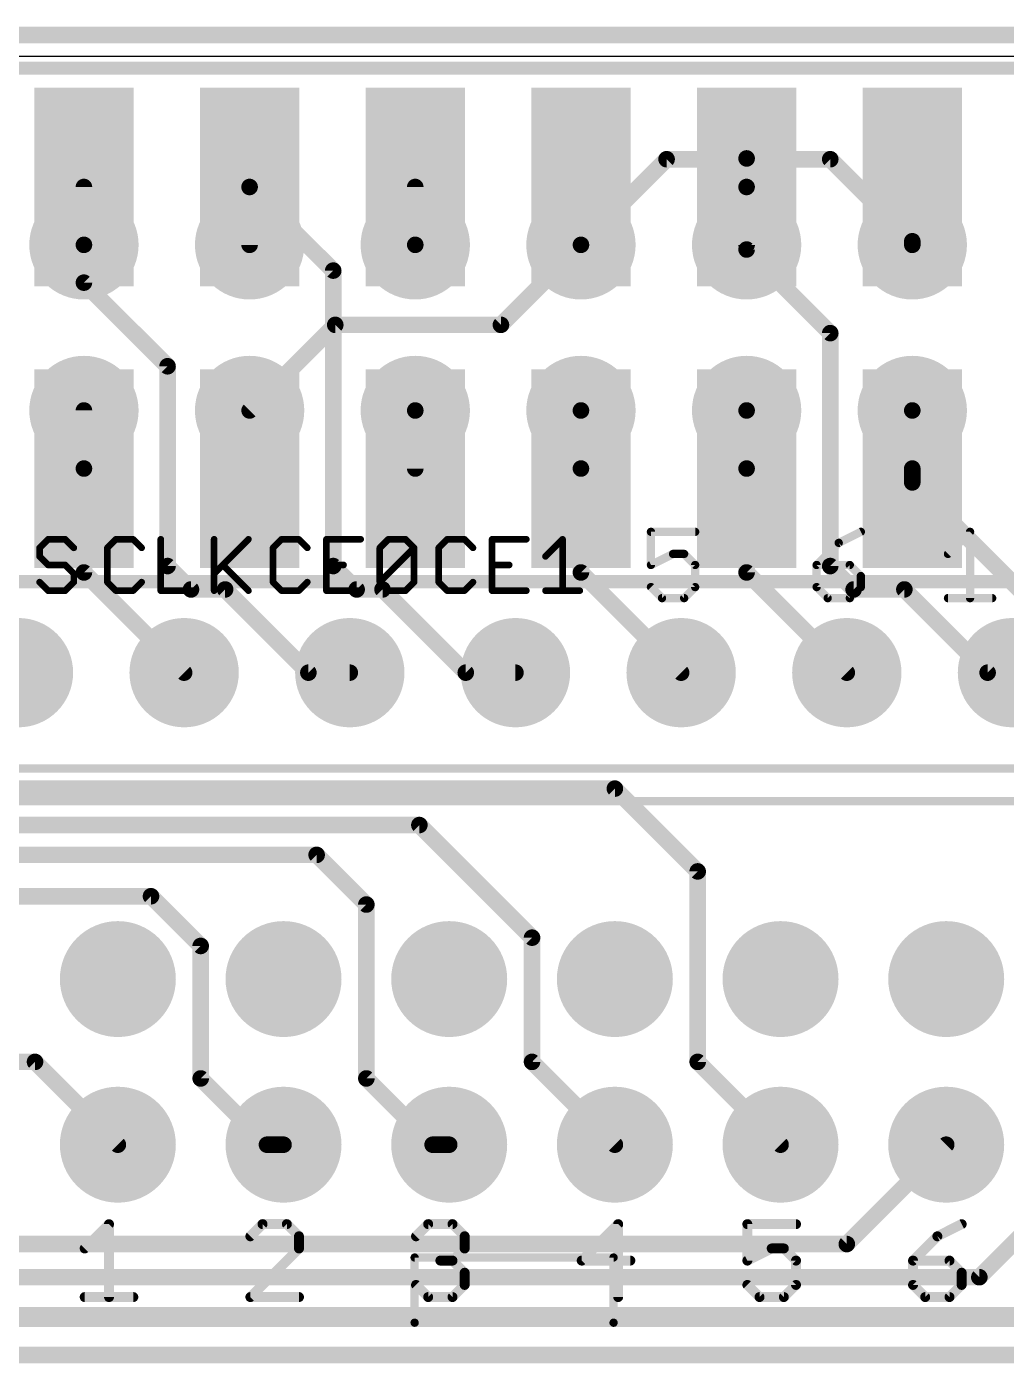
# Model space of a CAD drawing. Extents: x -0.1 to 65, y -0.1 to 31.1.
# Drawn here: x 35.43 to 50.45, y 10.62 to 31.11 of the extents above; entities that cross this region are included whole.
import ezdxf

# ---------------------------------------------------------------- set-up
doc = ezdxf.new("R2010")
doc.units = 0
for name, color, linetype in [('1', 12, 'CONTINUOUS'), ('16', 5, 'CONTINUOUS'), ('17', 110, 'CONTINUOUS'), ('20', 4, 'CONTINUOUS'), ('21', 40, 'CONTINUOUS'), ('22', 6, 'CONTINUOUS'), ('23', 40, 'CONTINUOUS')]:
    doc.layers.add(name, color=color, linetype=linetype)

# ---------------------------------------------------------------- blocks, each defined once
blk = doc.blocks.new('ROUNDP')
at = {"const_width": 0.5}
blk.add_lwpolyline([(0, -0.25, 1), (0, 0.25, 1), (0, -0.25)], format="xyb", dxfattribs=at)
blk = doc.blocks.new('RECT')
blk.add_solid([(-0.5, -0.5), (0.5, -0.5), (-0.5, 0.5), (0.5, 0.5)])

msp = doc.modelspace()

# ---------------------------------------------------------------- linework, layer by layer
at = {"layer": '1', "const_width": 0.254}
for points in [[(0, 30.988), (64.77, 30.988)], [(43.93, 27.77), (45.243, 29.083)], [(45.243, 29.083), (47.752, 29.083)], [(47.752, 29.083), (49.01, 27.825)], [(42.703, 26.543), (43.93, 27.77)], [(49.01, 27.825), (49.01, 27.77)], [(38.85, 25.23), (40.163, 26.543)], [(40.163, 26.543), (42.703, 26.543)], [(32.7428, 19.431), (44.45, 19.431)], [(44.45, 19.431), (45.72, 18.161)], [(32.8306, 18.8722), (41.4528, 18.8722)], [(41.4528, 18.8722), (43.18, 17.145)], [(33.02, 18.415), (39.878, 18.415)], [(39.878, 18.415), (40.64, 17.653)], [(45.72, 18.161), (45.72, 15.24)], [(33.147, 17.78), (37.338, 17.78)], [(37.338, 17.78), (38.1, 17.018)], [(40.64, 17.653), (40.64, 14.986)], [(43.18, 17.145), (43.18, 15.24)], [(38.1, 17.018), (38.1, 14.986)], [(33.02, 15.24), (35.56, 15.24)], [(35.56, 15.24), (36.83, 13.97)], [(43.18, 15.24), (44.45, 13.97)], [(45.72, 15.24), (46.99, 13.97)], [(38.1, 14.986), (39.116, 13.97)], [(40.64, 14.986), (41.656, 13.97)], [(39.116, 13.97), (39.37, 13.97)], [(41.656, 13.97), (41.91, 13.97)], [(23.659, 10.745), (50.977, 10.745)]]:
    msp.add_lwpolyline(points, dxfattribs=at)
at = {"layer": '1', "const_width": 0.127}
for points in [[(45.243, 29.1465, 1), (45.243, 29.0195)], [(45.2879, 29.0381, 1), (45.1981, 29.1279)], [(47.7969, 29.1279, 1), (47.7071, 29.0381)], [(47.752, 29.0195, 1), (47.752, 29.1465)], [(43.8851, 27.8149, 1), (43.9749, 27.7251)], [(43.9749, 27.7251, 1), (43.8851, 27.8149)], [(49.0735, 27.825, 1), (48.9465, 27.825)], [(48.9651, 27.7801, 1), (49.0549, 27.8699)], [(48.9465, 27.77, 1), (49.0735, 27.77)], [(40.163, 26.6065, 1), (40.163, 26.4795)], [(40.2079, 26.4981, 1), (40.1181, 26.5879)], [(42.6581, 26.5879, 1), (42.7479, 26.4981)], [(42.703, 26.4795, 1), (42.703, 26.6065)], [(38.8051, 25.2749, 1), (38.8949, 25.1851)], [(44.4949, 19.4759, 1), (44.4051, 19.3861)], [(44.45, 19.3675, 1), (44.45, 19.4945)], [(41.4977, 18.9171, 1), (41.4079, 18.8273)], [(41.4528, 18.8087, 1), (41.4528, 18.9357)], [(39.9229, 18.4599, 1), (39.8331, 18.3701)], [(39.878, 18.3515, 1), (39.878, 18.4785)], [(45.7835, 18.161, 1), (45.6565, 18.161)], [(45.6751, 18.1161, 1), (45.7649, 18.2059)], [(37.3829, 17.8249, 1), (37.2931, 17.7351)], [(37.338, 17.7165, 1), (37.338, 17.8435)], [(40.7035, 17.653, 1), (40.5765, 17.653)], [(40.5951, 17.6081, 1), (40.6849, 17.6979)], [(43.2435, 17.145, 1), (43.1165, 17.145)], [(43.1351, 17.1001, 1), (43.2249, 17.1899)], [(38.1635, 17.018, 1), (38.0365, 17.018)], [(38.0551, 16.9731, 1), (38.1449, 17.0629)], [(35.6049, 15.2849, 1), (35.5151, 15.1951)], [(35.56, 15.1765, 1), (35.56, 15.3035)], [(43.2249, 15.2849, 1), (43.1351, 15.1951)], [(43.1165, 15.24, 1), (43.2435, 15.24)], [(45.7649, 15.2849, 1), (45.6751, 15.1951)], [(45.6565, 15.24, 1), (45.7835, 15.24)], [(38.1449, 15.0309, 1), (38.0551, 14.9411)], [(38.0365, 14.986, 1), (38.1635, 14.986)], [(40.6849, 15.0309, 1), (40.5951, 14.9411)], [(40.5765, 14.986, 1), (40.7035, 14.986)], [(36.7851, 13.9251, 1), (36.8749, 14.0149)], [(39.116, 14.0335, 1), (39.116, 13.9065)], [(39.0711, 13.9251, 1), (39.1609, 14.0149)], [(39.37, 13.9065, 1), (39.37, 14.0335)], [(41.656, 14.0335, 1), (41.656, 13.9065)], [(41.6111, 13.9251, 1), (41.7009, 14.0149)], [(41.91, 13.9065, 1), (41.91, 14.0335)], [(44.4051, 13.9251, 1), (44.4949, 14.0149)], [(46.9451, 13.9251, 1), (47.0349, 14.0149)]]:
    msp.add_lwpolyline(points, format="xyb", dxfattribs=at)
at = {"layer": '16', "const_width": 0.254}
for points in [[(0, 30.988), (64.77, 30.988)], [(46.4696, 28.6574), (46.4696, 29.0954)], [(46.4696, 29.0954), (46.47, 29.095)], [(46.47, 29.095), (46.47, 27.77)], [(36.3096, 28.6574), (36.3096, 27.77)], [(36.3096, 28.6574), (36.3096, 27.1904)], [(38.8496, 28.6574), (38.85, 28.6574)], [(38.8496, 28.6574), (40.132, 27.375)], [(38.85, 28.6574), (38.85, 27.77)], [(41.3896, 28.6574), (41.3896, 27.7704)], [(46.4696, 28.6574), (46.4696, 27.6984)], [(36.3096, 27.77), (36.31, 27.77)], [(41.3896, 27.7704), (41.39, 27.77)], [(46.4696, 27.6984), (47.752, 26.416)], [(40.132, 27.375), (40.132, 22.844)], [(36.3096, 27.1904), (37.592, 25.908)], [(47.752, 26.416), (47.752, 22.844)], [(37.592, 25.908), (37.592, 22.844)], [(36.31, 24.3394), (36.31, 25.23)], [(41.3896, 25.2296), (41.39, 25.23)], [(41.3896, 24.3394), (41.3896, 25.2296)], [(43.9296, 25.2296), (43.93, 25.23)], [(43.9296, 24.3394), (43.9296, 25.2296)], [(46.4696, 25.2296), (46.47, 25.23)], [(46.4696, 24.3394), (46.4696, 25.2296)], [(49.0096, 25.2296), (49.01, 25.23)], [(49.0096, 24.3394), (49.0096, 25.2296)], [(36.3096, 24.3394), (36.31, 24.3394)], [(36.3096, 24.3394), (36.3096, 22.7454)], [(43.9296, 24.3394), (43.9296, 22.7454)], [(46.4696, 24.3394), (46.4696, 22.7454)], [(49.0096, 24.3394), (49.0096, 24.1264)], [(50.7586, 22.3774), (49.0096, 24.1264)], [(37.592, 22.844), (37.9508, 22.4852)], [(40.132, 22.844), (40.4908, 22.4852)], [(47.752, 22.844), (48.1108, 22.4852)], [(36.3096, 22.7454), (37.846, 21.209)], [(43.9296, 22.7454), (45.466, 21.209)], [(46.4696, 22.7454), (48.006, 21.209)], [(37.9508, 22.4852), (38.4748, 22.4852)], [(38.4748, 22.4852), (39.751, 21.209)], [(40.4908, 22.4852), (40.8878, 22.4852)], [(40.8878, 22.4852), (42.164, 21.209)], [(48.1108, 22.4852), (48.8888, 22.4852)], [(48.8888, 22.4852), (50.165, 21.209)], [(39.751, 21.209), (40.386, 21.209)], [(42.164, 21.209), (42.926, 21.209)], [(50.165, 21.209), (50.546, 21.209)], [(48.006, 12.446), (49.53, 13.97)], [(50.038, 11.938), (52.07, 13.97)], [(27.305, 12.446), (48.006, 12.446)], [(50.038, 11.938), (25.781, 11.938)], [(52.7558, 11.3538), (24.2062, 11.3538)]]:
    msp.add_lwpolyline(points, dxfattribs=at)
at = {"layer": '16', "const_width": 0.127}
for points in [[(46.5331, 29.0954, 1), (46.4061, 29.0954)], [(46.5145, 29.1403, 1), (46.4247, 29.0505)], [(46.5335, 29.095, 1), (46.4065, 29.095)], [(46.4251, 29.0501, 1), (46.5149, 29.1399)], [(36.3731, 28.6574, 1), (36.2461, 28.6574)], [(36.3731, 28.6574, 1), (36.2461, 28.6574)], [(38.8496, 28.7209, 1), (38.8496, 28.5939)], [(38.8945, 28.7023, 1), (38.8047, 28.6125)], [(38.9135, 28.6574, 1), (38.7865, 28.6574)], [(38.85, 28.5939, 1), (38.85, 28.7209)], [(41.4531, 28.6574, 1), (41.3261, 28.6574)], [(46.5331, 28.6574, 1), (46.4061, 28.6574)], [(46.4061, 28.6574, 1), (46.5331, 28.6574)], [(36.3096, 27.8335, 1), (36.3096, 27.7065)], [(36.31, 27.7065, 1), (36.31, 27.8335)], [(41.4345, 27.8153, 1), (41.3447, 27.7255)], [(41.3451, 27.7251, 1), (41.4349, 27.8149)], [(36.2461, 27.77, 1), (36.3731, 27.77)], [(38.7865, 27.77, 1), (38.9135, 27.77)], [(41.3261, 27.7704, 1), (41.4531, 27.7704)], [(46.5145, 27.7433, 1), (46.4247, 27.6535)], [(46.4061, 27.6984, 1), (46.5331, 27.6984)], [(46.4065, 27.77, 1), (46.5335, 27.77)], [(40.1955, 27.375, 1), (40.0685, 27.375)], [(40.0871, 27.3301, 1), (40.1769, 27.4199)], [(36.3545, 27.2353, 1), (36.2647, 27.1455)], [(36.2461, 27.1904, 1), (36.3731, 27.1904)], [(47.8155, 26.416, 1), (47.6885, 26.416)], [(47.7071, 26.3711, 1), (47.7969, 26.4609)], [(37.6555, 25.908, 1), (37.5285, 25.908)], [(37.5471, 25.8631, 1), (37.6369, 25.9529)], [(36.3735, 25.23, 1), (36.2465, 25.23)], [(41.4531, 25.2296, 1), (41.3261, 25.2296)], [(41.3447, 25.2745, 1), (41.4345, 25.1847)], [(41.4349, 25.1851, 1), (41.3451, 25.2749)], [(43.9931, 25.2296, 1), (43.8661, 25.2296)], [(43.8847, 25.2745, 1), (43.9745, 25.1847)], [(43.9749, 25.1851, 1), (43.8851, 25.2749)], [(46.5331, 25.2296, 1), (46.4061, 25.2296)], [(46.4247, 25.2745, 1), (46.5145, 25.1847)], [(46.5149, 25.1851, 1), (46.4251, 25.2749)], [(49.0731, 25.2296, 1), (48.9461, 25.2296)], [(48.9647, 25.2745, 1), (49.0545, 25.1847)], [(49.0549, 25.1851, 1), (48.9651, 25.2749)], [(36.3096, 24.4029, 1), (36.3096, 24.2759)], [(36.3731, 24.3394, 1), (36.2461, 24.3394)], [(36.2465, 24.3394, 1), (36.3735, 24.3394)], [(36.31, 24.2759, 1), (36.31, 24.4029)], [(41.3261, 24.3394, 1), (41.4531, 24.3394)], [(43.9931, 24.3394, 1), (43.8661, 24.3394)], [(43.8661, 24.3394, 1), (43.9931, 24.3394)], [(46.5331, 24.3394, 1), (46.4061, 24.3394)], [(46.4061, 24.3394, 1), (46.5331, 24.3394)], [(49.0731, 24.3394, 1), (48.9461, 24.3394)], [(48.9461, 24.3394, 1), (49.0731, 24.3394)], [(49.0545, 24.1713, 1), (48.9647, 24.0815)], [(48.9461, 24.1264, 1), (49.0731, 24.1264)], [(37.6369, 22.8889, 1), (37.5471, 22.7991)], [(40.1769, 22.8889, 1), (40.0871, 22.7991)], [(47.7969, 22.8889, 1), (47.7071, 22.7991)], [(36.3545, 22.7903, 1), (36.2647, 22.7005)], [(36.2461, 22.7454, 1), (36.3731, 22.7454)], [(37.5285, 22.844, 1), (37.6555, 22.844)], [(40.0685, 22.844, 1), (40.1955, 22.844)], [(43.9745, 22.7903, 1), (43.8847, 22.7005)], [(43.8661, 22.7454, 1), (43.9931, 22.7454)], [(46.5145, 22.7903, 1), (46.4247, 22.7005)], [(46.4061, 22.7454, 1), (46.5331, 22.7454)], [(47.6885, 22.844, 1), (47.8155, 22.844)], [(37.9508, 22.5487, 1), (37.9508, 22.4217)], [(37.9059, 22.4403, 1), (37.9957, 22.5301)], [(38.5197, 22.5301, 1), (38.4299, 22.4403)], [(38.4748, 22.4217, 1), (38.4748, 22.5487)], [(40.4908, 22.5487, 1), (40.4908, 22.4217)], [(40.4459, 22.4403, 1), (40.5357, 22.5301)], [(40.9327, 22.5301, 1), (40.8429, 22.4403)], [(40.8878, 22.4217, 1), (40.8878, 22.5487)], [(48.1108, 22.5487, 1), (48.1108, 22.4217)], [(48.0659, 22.4403, 1), (48.1557, 22.5301)], [(48.9337, 22.5301, 1), (48.8439, 22.4403)], [(48.8888, 22.4217, 1), (48.8888, 22.5487)], [(37.8011, 21.1641, 1), (37.8909, 21.2539)], [(39.751, 21.2725, 1), (39.751, 21.1455)], [(39.7061, 21.1641, 1), (39.7959, 21.2539)], [(40.386, 21.1455, 1), (40.386, 21.2725)], [(42.164, 21.2725, 1), (42.164, 21.1455)], [(42.1191, 21.1641, 1), (42.2089, 21.2539)], [(42.926, 21.1455, 1), (42.926, 21.2725)], [(45.4211, 21.1641, 1), (45.5109, 21.2539)], [(47.9611, 21.1641, 1), (48.0509, 21.2539)], [(50.165, 21.2725, 1), (50.165, 21.1455)], [(50.1201, 21.1641, 1), (50.2099, 21.2539)], [(49.5749, 13.9251, 1), (49.4851, 14.0149)], [(47.9611, 12.4909, 1), (48.0509, 12.4011)], [(48.006, 12.3825, 1), (48.006, 12.5095)], [(49.9931, 11.9829, 1), (50.0829, 11.8931)], [(50.038, 11.8745, 1), (50.038, 12.0015)]]:
    msp.add_lwpolyline(points, format="xyb", dxfattribs=at)
at = {"layer": '20'}
msp.add_line((62, 30.6604), (3, 30.6604), dxfattribs=at)
at = {"layer": '21'}
for points, const_width in [([(45.035, 23.3689, 1), (44.9715, 23.3689)], 0.0635), ([(45.0033, 23.4006, 1), (45.0033, 23.3371)], 0.0635), ([(45.6812, 23.3371, 1), (45.6812, 23.4006)], 0.0635), ([(48.2354, 23.3405, 1), (48.207, 23.3973)], 0.0635), ([(49.9277, 23.3689, 1), (49.8642, 23.3689)], 0.0635), ([(49.9184, 23.3464, 1), (49.8735, 23.3913)], 0.0635), ([(35.6551, 23.123, 1), (35.6043, 23.123)], 0.0508), ([(35.6117, 23.141, 1), (35.6476, 23.1051)], 0.0508), ([(35.761, 23.2798, 1), (35.761, 23.229)], 0.0508), ([(35.779, 23.2364, 1), (35.743, 23.2723)], 0.0508), ([(36.0417, 23.2723, 1), (36.0057, 23.2364)], 0.0508), ([(36.0237, 23.229, 1), (36.0237, 23.2798)], 0.0508), ([(36.1371, 23.1051, 1), (36.173, 23.141)], 0.0508), ([(36.6943, 23.123, 1), (36.6435, 23.123)], 0.0508), ([(36.651, 23.141, 1), (36.6869, 23.1051)], 0.0508), ([(36.8003, 23.2798, 1), (36.8003, 23.229)], 0.0508), ([(36.8182, 23.2364, 1), (36.7823, 23.2723)], 0.0508), ([(37.0809, 23.2723, 1), (37.045, 23.2364)], 0.0508), ([(37.063, 23.229, 1), (37.063, 23.2798)], 0.0508), ([(37.1764, 23.1051, 1), (37.2123, 23.141)], 0.0508), ([(37.5129, 23.2544, 1), (37.4621, 23.2544)], 0.0508), ([(38.3315, 23.2544, 1), (38.2807, 23.2544)], 0.0508), ([(38.8494, 23.2364, 1), (38.8135, 23.2723)], 0.0508), ([(39.2343, 23.123, 1), (39.1835, 23.123)], 0.0508), ([(39.191, 23.141, 1), (39.2269, 23.1051)], 0.0508), ([(39.3403, 23.2798, 1), (39.3403, 23.229)], 0.0508), ([(39.3582, 23.2364, 1), (39.3223, 23.2723)], 0.0508), ([(39.6209, 23.2723, 1), (39.585, 23.2364)], 0.0508), ([(39.603, 23.229, 1), (39.603, 23.2798)], 0.0508), ([(39.7164, 23.1051, 1), (39.7523, 23.141)], 0.0508), ([(40.0275, 23.2798, 1), (40.0275, 23.229)], 0.0508), ([(40.0529, 23.2544, 1), (40.0021, 23.2544)], 0.0508), ([(40.5529, 23.229, 1), (40.5529, 23.2798)], 0.0508), ([(40.8715, 23.123, 1), (40.8207, 23.123)], 0.0508), ([(40.8281, 23.141, 1), (40.864, 23.1051)], 0.0508), ([(40.9774, 23.2798, 1), (40.9774, 23.229)], 0.0508), ([(40.9954, 23.2364, 1), (40.9595, 23.2723)], 0.0508), ([(41.2581, 23.2723, 1), (41.2222, 23.2364)], 0.0508), ([(41.2401, 23.229, 1), (41.2401, 23.2798)], 0.0508), ([(41.3969, 23.123, 1), (41.3461, 23.123)], 0.0508), ([(41.3894, 23.1051, 1), (41.3535, 23.141)], 0.0508), ([(41.3535, 23.1051, 1), (41.3894, 23.141)], 0.0508), ([(41.7743, 23.123, 1), (41.7235, 23.123)], 0.0508), ([(41.731, 23.141, 1), (41.7669, 23.1051)], 0.0508), ([(41.8803, 23.2798, 1), (41.8803, 23.229)], 0.0508), ([(41.8982, 23.2364, 1), (41.8623, 23.2723)], 0.0508), ([(42.1609, 23.2723, 1), (42.125, 23.2364)], 0.0508), ([(42.143, 23.229, 1), (42.143, 23.2798)], 0.0508), ([(42.2564, 23.1051, 1), (42.2923, 23.141)], 0.0508), ([(42.5675, 23.2798, 1), (42.5675, 23.229)], 0.0508), ([(42.5929, 23.2544, 1), (42.5421, 23.2544)], 0.0508), ([(43.0929, 23.229, 1), (43.0929, 23.2798)], 0.0508), ([(43.6742, 23.2544, 1), (43.6234, 23.2544)], 0.0508), ([(43.6667, 23.2364, 1), (43.6308, 23.2723)], 0.0508), ([(47.868, 23.2278, 1), (47.8964, 23.171)], 0.0635), ([(47.9047, 23.1769, 1), (47.8598, 23.2218)], 0.0635), ([(35.6476, 23.0096, 1), (35.6117, 22.9737)], 0.0508), ([(35.6043, 22.9917, 1), (35.6551, 22.9917)], 0.0508), ([(43.3681, 23.0096, 1), (43.404, 22.9737)], 0.0508), ([(45.3422, 23.0617, 1), (45.3422, 22.9982)], 0.0635), ([(45.3564, 23.0015, 1), (45.328, 23.0583)], 0.0635), ([(45.5342, 23.0524, 1), (45.4893, 23.0075)], 0.0635), ([(45.5117, 22.9982, 1), (45.5117, 23.0617)], 0.0635), ([(49.5346, 23.0524, 1), (49.5795, 23.0075)], 0.0635), ([(35.761, 22.8857, 1), (35.761, 22.8349)], 0.0508), ([(35.743, 22.8424, 1), (35.779, 22.8783)], 0.0508), ([(36.0417, 22.8783, 1), (36.0057, 22.8424)], 0.0508), ([(36.0237, 22.8349, 1), (36.0237, 22.8857)], 0.0508), ([(36.1804, 22.729, 1), (36.1296, 22.729)], 0.0508), ([(36.1371, 22.711, 1), (36.173, 22.747)], 0.0508), ([(38.2881, 22.747, 1), (38.324, 22.711)], 0.0508), ([(38.4554, 22.8783, 1), (38.4195, 22.8424)], 0.0508), ([(40.0275, 22.8857, 1), (40.0275, 22.8349)], 0.0508), ([(40.2902, 22.8349, 1), (40.2902, 22.8857)], 0.0508), ([(42.5675, 22.8857, 1), (42.5675, 22.8349)], 0.0508), ([(42.8302, 22.8349, 1), (42.8302, 22.8857)], 0.0508), ([(44.9715, 22.8604, 1), (45.035, 22.8604)], 0.0635), ([(44.9891, 22.8888, 1), (45.0175, 22.832)], 0.0635), ([(45.7129, 22.8604, 1), (45.6494, 22.8604)], 0.0635), ([(45.6587, 22.838, 1), (45.7036, 22.8829)], 0.0635), ([(47.575, 22.8604, 1), (47.5115, 22.8604)], 0.0635), ([(47.5433, 22.8922, 1), (47.5433, 22.8287)], 0.0635), ([(47.5208, 22.8829, 1), (47.5657, 22.838)], 0.0635), ([(48.0742, 22.8829, 1), (48.0293, 22.838)], 0.0635), ([(48.0517, 22.8287, 1), (48.0517, 22.8922)], 0.0635), ([(48.2529, 22.691, 1), (48.1894, 22.691)], 0.0635), ([(35.6476, 22.6156, 1), (35.6117, 22.5797)], 0.0508), ([(36.1296, 22.5976, 1), (36.1804, 22.5976)], 0.0508), ([(36.173, 22.5797, 1), (36.1371, 22.6156)], 0.0508), ([(36.6435, 22.5976, 1), (36.6943, 22.5976)], 0.0508), ([(36.6869, 22.6156, 1), (36.651, 22.5797)], 0.0508), ([(37.2123, 22.5797, 1), (37.1764, 22.6156)], 0.0508), ([(39.1835, 22.5976, 1), (39.2343, 22.5976)], 0.0508), ([(39.2269, 22.6156, 1), (39.191, 22.5797)], 0.0508), ([(39.7523, 22.5797, 1), (39.7164, 22.6156)], 0.0508), ([(40.864, 22.6156, 1), (40.8281, 22.5797)], 0.0508), ([(40.8281, 22.6156, 1), (40.864, 22.5797)], 0.0508), ([(40.8207, 22.5976, 1), (40.8715, 22.5976)], 0.0508), ([(41.3461, 22.5976, 1), (41.3969, 22.5976)], 0.0508), ([(41.3894, 22.5797, 1), (41.3535, 22.6156)], 0.0508), ([(41.7235, 22.5976, 1), (41.7743, 22.5976)], 0.0508), ([(41.7669, 22.6156, 1), (41.731, 22.5797)], 0.0508), ([(42.2923, 22.5797, 1), (42.2564, 22.6156)], 0.0508), ([(45.0257, 22.5439, 1), (44.9808, 22.499)], 0.0635), ([(45.6494, 22.5215, 1), (45.7129, 22.5215)], 0.0635), ([(45.7036, 22.499, 1), (45.6587, 22.5439)], 0.0635), ([(47.5115, 22.5215, 1), (47.575, 22.5215)], 0.0635), ([(47.5657, 22.5439, 1), (47.5208, 22.499)], 0.0635), ([(48.1894, 22.5215, 1), (48.2529, 22.5215)], 0.0635), ([(48.1987, 22.6685, 1), (48.2436, 22.7134)], 0.0635), ([(48.2436, 22.499, 1), (48.1987, 22.5439)], 0.0635), ([(35.761, 22.4917, 1), (35.761, 22.4409)], 0.0508), ([(35.743, 22.4483, 1), (35.779, 22.4843)], 0.0508), ([(36.0057, 22.4843, 1), (36.0417, 22.4483)], 0.0508), ([(36.0237, 22.4409, 1), (36.0237, 22.4917)], 0.0508), ([(36.8003, 22.4917, 1), (36.8003, 22.4409)], 0.0508), ([(36.7823, 22.4483, 1), (36.8182, 22.4843)], 0.0508), ([(37.045, 22.4843, 1), (37.0809, 22.4483)], 0.0508), ([(37.063, 22.4409, 1), (37.063, 22.4917)], 0.0508), ([(37.4875, 22.4917, 1), (37.4875, 22.4409)], 0.0508), ([(37.4621, 22.4663, 1), (37.5129, 22.4663)], 0.0508), ([(38.0129, 22.4409, 1), (38.0129, 22.4917)], 0.0508), ([(38.2807, 22.4663, 1), (38.3315, 22.4663)], 0.0508), ([(38.8135, 22.4483, 1), (38.8494, 22.4843)], 0.0508), ([(39.3403, 22.4917, 1), (39.3403, 22.4409)], 0.0508), ([(39.3223, 22.4483, 1), (39.3582, 22.4843)], 0.0508), ([(39.585, 22.4843, 1), (39.6209, 22.4483)], 0.0508), ([(39.603, 22.4409, 1), (39.603, 22.4917)], 0.0508), ([(40.0275, 22.4917, 1), (40.0275, 22.4409)], 0.0508), ([(40.0021, 22.4663, 1), (40.0529, 22.4663)], 0.0508), ([(40.5529, 22.4409, 1), (40.5529, 22.4917)], 0.0508), ([(40.9774, 22.4917, 1), (40.9774, 22.4409)], 0.0508), ([(40.9595, 22.4483, 1), (40.9954, 22.4843)], 0.0508), ([(41.2222, 22.4843, 1), (41.2581, 22.4483)], 0.0508), ([(41.2401, 22.4409, 1), (41.2401, 22.4917)], 0.0508), ([(41.8803, 22.4917, 1), (41.8803, 22.4409)], 0.0508), ([(41.8623, 22.4483, 1), (41.8982, 22.4843)], 0.0508), ([(42.125, 22.4843, 1), (42.1609, 22.4483)], 0.0508), ([(42.143, 22.4409, 1), (42.143, 22.4917)], 0.0508), ([(42.5675, 22.4917, 1), (42.5675, 22.4409)], 0.0508), ([(42.5421, 22.4663, 1), (42.5929, 22.4663)], 0.0508), ([(43.0929, 22.4409, 1), (43.0929, 22.4917)], 0.0508), ([(43.3861, 22.4917, 1), (43.3861, 22.4409)], 0.0508), ([(43.6234, 22.4663, 1), (43.6742, 22.4663)], 0.0508), ([(43.9115, 22.4409, 1), (43.9115, 22.4917)], 0.0508), ([(45.1727, 22.3837, 1), (45.1727, 22.3203)], 0.0635), ([(45.1503, 22.3295, 1), (45.1952, 22.3745)], 0.0635), ([(45.4893, 22.3745, 1), (45.5342, 22.3295)], 0.0635), ([(45.5117, 22.3203, 1), (45.5117, 22.3837)], 0.0635), ([(47.7127, 22.3837, 1), (47.7127, 22.3203)], 0.0635), ([(47.6903, 22.3295, 1), (47.7352, 22.3745)], 0.0635), ([(48.0293, 22.3745, 1), (48.0742, 22.3295)], 0.0635), ([(48.0517, 22.3203, 1), (48.0517, 22.3837)], 0.0635), ([(49.557, 22.3837, 1), (49.557, 22.3203)], 0.0635), ([(49.8642, 22.352, 1), (49.9277, 22.352)], 0.0635), ([(50.235, 22.3203, 1), (50.235, 22.3837)], 0.0635), ([(36.7325, 12.7518, 1), (36.6563, 12.7518)], 0.0762), ([(36.7213, 12.7248, 1), (36.6674, 12.7787)], 0.0762), ([(39.0479, 12.7899, 1), (39.0479, 12.7137)], 0.0762), ([(39.0749, 12.7248, 1), (39.021, 12.7787)], 0.0762), ([(39.4477, 12.7787, 1), (39.3938, 12.7248)], 0.0762), ([(39.4208, 12.7137, 1), (39.4208, 12.7899)], 0.0762), ([(41.5879, 12.7899, 1), (41.5879, 12.7137)], 0.0762), ([(41.6149, 12.7248, 1), (41.561, 12.7787)], 0.0762), ([(41.9877, 12.7787, 1), (41.9338, 12.7248)], 0.0762), ([(41.9608, 12.7137, 1), (41.9608, 12.7899)], 0.0762), ([(44.5389, 12.7518, 1), (44.4627, 12.7518)], 0.0762), ([(44.5277, 12.7248, 1), (44.4738, 12.7787)], 0.0762), ([(46.4815, 12.7899, 1), (46.4815, 12.7137)], 0.0762), ([(46.5196, 12.7518, 1), (46.4434, 12.7518)], 0.0762), ([(47.2272, 12.7137, 1), (47.2272, 12.7899)], 0.0762), ([(49.7842, 12.7177, 1), (49.7502, 12.7858)], 0.0762), ([(38.8346, 12.5923, 1), (38.8884, 12.5384)], 0.0762), ([(39.6453, 12.5653, 1), (39.5691, 12.5653)], 0.0762), ([(39.5803, 12.5384, 1), (39.6341, 12.5923)], 0.0762), ([(41.3746, 12.5923, 1), (41.4284, 12.5384)], 0.0762), ([(42.1853, 12.5653, 1), (42.1091, 12.5653)], 0.0762), ([(42.1203, 12.5384, 1), (42.1741, 12.5923)], 0.0762), ([(49.3773, 12.5994, 1), (49.4114, 12.5313)], 0.0762), ([(49.4213, 12.5384, 1), (49.3674, 12.5923)], 0.0762), ([(36.2946, 12.4058, 1), (36.3484, 12.352)], 0.0762), ([(39.5691, 12.3789, 1), (39.6453, 12.3789)], 0.0762), ([(39.6341, 12.352, 1), (39.5803, 12.4058)], 0.0762), ([(41.38, 12.2718, 1), (41.38, 12.2082)], 0.0635), ([(41.4118, 12.24, 1), (41.3483, 12.24)], 0.0635), ([(42.1091, 12.3789, 1), (42.1853, 12.3789)], 0.0762), ([(42.1741, 12.352, 1), (42.1203, 12.4058)], 0.0762), ([(44.4618, 12.24, 1), (44.3982, 12.24)], 0.0635), ([(44.43, 12.2082, 1), (44.43, 12.2718)], 0.0635), ([(46.8544, 12.417, 1), (46.8544, 12.3408)], 0.0762), ([(46.8714, 12.3448, 1), (46.8373, 12.413)], 0.0762), ([(47.0677, 12.4058, 1), (47.0138, 12.352)], 0.0762), ([(47.0408, 12.3408, 1), (47.0408, 12.417)], 0.0762), ([(41.7744, 12.2306, 1), (41.7744, 12.1544)], 0.0762), ([(41.9877, 12.2194, 1), (41.9338, 12.1655)], 0.0762), ([(41.9338, 12.2194, 1), (41.9877, 12.1655)], 0.0762), ([(41.9608, 12.1544, 1), (41.9608, 12.2306)], 0.0762), ([(43.9415, 12.2306, 1), (43.9415, 12.1544)], 0.0762), ([(43.9146, 12.2194, 1), (43.9684, 12.1655)], 0.0762), ([(44.6872, 12.1544, 1), (44.6872, 12.2306)], 0.0762), ([(46.4645, 12.2266, 1), (46.4985, 12.1584)], 0.0762), ([(46.4434, 12.1925, 1), (46.5196, 12.1925)], 0.0762), ([(47.2653, 12.1925, 1), (47.1891, 12.1925)], 0.0762), ([(47.2003, 12.1655, 1), (47.2541, 12.2194)], 0.0762), ([(49.0596, 12.1925, 1), (48.9834, 12.1925)], 0.0762), ([(49.0215, 12.2306, 1), (49.0215, 12.1544)], 0.0762), ([(48.9946, 12.2194, 1), (49.0484, 12.1655)], 0.0762), ([(49.6077, 12.2194, 1), (49.5538, 12.1655)], 0.0762), ([(49.5808, 12.1544, 1), (49.5808, 12.2306)], 0.0762), ([(41.4284, 11.8466, 1), (41.3746, 11.7927)], 0.0762), ([(42.1853, 12.0061, 1), (42.1091, 12.0061)], 0.0762), ([(42.1203, 11.9791, 1), (42.1741, 12.033)], 0.0762), ([(42.1741, 11.7927, 1), (42.1203, 11.8466)], 0.0762), ([(46.5084, 11.8466, 1), (46.4546, 11.7927)], 0.0762), ([(47.2541, 11.7927, 1), (47.2003, 11.8466)], 0.0762), ([(49.0484, 11.8466, 1), (48.9946, 11.7927)], 0.0762), ([(49.8053, 12.0061, 1), (49.7291, 12.0061)], 0.0762), ([(49.7403, 11.9791, 1), (49.7941, 12.033)], 0.0762), ([(49.7941, 11.7927, 1), (49.7403, 11.8466)], 0.0762), ([(36.3215, 11.6713, 1), (36.3215, 11.5951)], 0.0762), ([(37.0672, 11.5951, 1), (37.0672, 11.6713)], 0.0762), ([(38.8615, 11.6713, 1), (38.8615, 11.5951)], 0.0762), ([(38.8346, 11.6601, 1), (38.8884, 11.6063)], 0.0762), ([(39.6072, 11.5951, 1), (39.6072, 11.6713)], 0.0762), ([(41.5879, 11.6713, 1), (41.5879, 11.5951)], 0.0762), ([(41.561, 11.6063, 1), (41.6149, 11.6601)], 0.0762), ([(41.9338, 11.6601, 1), (41.9877, 11.6063)], 0.0762), ([(41.9608, 11.5951, 1), (41.9608, 11.6713)], 0.0762), ([(42.1091, 11.8196, 1), (42.1853, 11.8196)], 0.0762), ([(46.6679, 11.6713, 1), (46.6679, 11.5951)], 0.0762), ([(46.641, 11.6063, 1), (46.6949, 11.6601)], 0.0762), ([(47.0138, 11.6601, 1), (47.0677, 11.6063)], 0.0762), ([(47.0408, 11.5951, 1), (47.0408, 11.6713)], 0.0762), ([(47.1891, 11.8196, 1), (47.2653, 11.8196)], 0.0762), ([(48.9834, 11.8196, 1), (49.0596, 11.8196)], 0.0762), ([(49.2079, 11.6713, 1), (49.2079, 11.5951)], 0.0762), ([(49.181, 11.6063, 1), (49.2349, 11.6601)], 0.0762), ([(49.5538, 11.6601, 1), (49.6077, 11.6063)], 0.0762), ([(49.5808, 11.5951, 1), (49.5808, 11.6713)], 0.0762), ([(49.7291, 11.8196, 1), (49.8053, 11.8196)], 0.0762), ([(36.6563, 11.6332, 1), (36.7325, 11.6332)], 0.0762), ([(44.4627, 11.6332, 1), (44.5389, 11.6332)], 0.0762), ([(41.38, 11.2718, 1), (41.38, 11.2082)], 0.0635), ([(41.38, 11.2082, 1), (41.38, 11.2718)], 0.0635), ([(44.43, 11.2718, 1), (44.43, 11.2082)], 0.0635), ([(44.43, 11.2082, 1), (44.43, 11.2718)], 0.0635), ([(41.3483, 11.24, 1), (41.4118, 11.24)], 0.0635), ([(44.3982, 11.24, 1), (44.4618, 11.24)], 0.0635)]:
    msp.add_lwpolyline(points, format="xyb", dxfattribs=dict(at, const_width=const_width))
for points, const_width in [([(45.6812, 23.3689), (45.0033, 23.3689)], 0.127), ([(45.0033, 23.3689), (45.0033, 22.8604)], 0.127), ([(48.2212, 23.3689), (47.8822, 23.1994)], 0.127), ([(49.557, 23.0299), (49.896, 23.3689)], 0.127), ([(49.896, 23.3689), (49.896, 22.352)], 0.127), ([(35.761, 23.2544), (35.6297, 23.123)], 0.1016), ([(35.6297, 23.123), (35.6297, 22.9917)], 0.1016), ([(36.0237, 23.2544), (35.761, 23.2544)], 0.1016), ([(36.155, 23.123), (36.0237, 23.2544)], 0.1016), ([(36.8003, 23.2544), (36.6689, 23.123)], 0.1016), ([(36.6689, 23.123), (36.6689, 22.5976)], 0.1016), ([(37.063, 23.2544), (36.8003, 23.2544)], 0.1016), ([(37.1943, 23.123), (37.063, 23.2544)], 0.1016), ([(37.4875, 23.2544), (37.4875, 22.4663)], 0.1016), ([(38.3061, 23.2544), (38.3061, 22.4663)], 0.1016), ([(38.3061, 22.729), (38.8315, 23.2544)], 0.1016), ([(39.3403, 23.2544), (39.2089, 23.123)], 0.1016), ([(39.2089, 23.123), (39.2089, 22.5976)], 0.1016), ([(39.603, 23.2544), (39.3403, 23.2544)], 0.1016), ([(39.7343, 23.123), (39.603, 23.2544)], 0.1016), ([(40.5529, 23.2544), (40.0275, 23.2544)], 0.1016), ([(40.0275, 23.2544), (40.0275, 22.4663)], 0.1016), ([(40.8461, 23.123), (40.9774, 23.2544)], 0.1016), ([(40.8461, 22.5976), (40.8461, 23.123)], 0.1016), ([(40.8461, 22.5976), (41.3715, 23.123)], 0.1016), ([(40.9774, 23.2544), (41.2401, 23.2544)], 0.1016), ([(41.2401, 23.2544), (41.3715, 23.123)], 0.1016), ([(41.3715, 23.123), (41.3715, 22.5976)], 0.1016), ([(41.8803, 23.2544), (41.7489, 23.123)], 0.1016), ([(41.7489, 23.123), (41.7489, 22.5976)], 0.1016), ([(42.143, 23.2544), (41.8803, 23.2544)], 0.1016), ([(42.2743, 23.123), (42.143, 23.2544)], 0.1016), ([(43.0929, 23.2544), (42.5675, 23.2544)], 0.1016), ([(42.5675, 23.2544), (42.5675, 22.4663)], 0.1016), ([(43.3861, 22.9917), (43.6488, 23.2544)], 0.1016), ([(43.6488, 23.2544), (43.6488, 22.4663)], 0.1016), ([(47.8822, 23.1994), (47.5433, 22.8604)], 0.127), ([(35.6297, 22.9917), (35.761, 22.8603)], 0.1016), ([(45.0033, 22.8604), (45.3422, 23.0299)], 0.127), ([(45.3422, 23.0299), (45.5117, 23.0299)], 0.127), ([(45.5117, 23.0299), (45.6812, 22.8604)], 0.127), ([(35.761, 22.8603), (36.0237, 22.8603)], 0.1016), ([(36.0237, 22.8603), (36.155, 22.729)], 0.1016), ([(36.155, 22.729), (36.155, 22.5976)], 0.1016), ([(38.4374, 22.8603), (38.8315, 22.4663)], 0.1016), ([(40.0275, 22.8603), (40.2902, 22.8603)], 0.1016), ([(42.5675, 22.8603), (42.8302, 22.8603)], 0.1016), ([(45.6812, 22.8604), (45.6812, 22.5215)], 0.127), ([(47.5433, 22.8604), (47.5433, 22.5215)], 0.127), ([(48.0517, 22.8604), (47.5433, 22.8604)], 0.127), ([(48.2212, 22.691), (48.0517, 22.8604)], 0.127), ([(48.2212, 22.5215), (48.2212, 22.691)], 0.127), ([(35.761, 22.4663), (35.6297, 22.5976)], 0.1016), ([(36.155, 22.5976), (36.0237, 22.4663)], 0.1016), ([(36.6689, 22.5976), (36.8003, 22.4663)], 0.1016), ([(37.063, 22.4663), (37.1943, 22.5976)], 0.1016), ([(39.2089, 22.5976), (39.3403, 22.4663)], 0.1016), ([(39.603, 22.4663), (39.7343, 22.5976)], 0.1016), ([(40.9774, 22.4663), (40.8461, 22.5976)], 0.1016), ([(41.3715, 22.5976), (41.2401, 22.4663)], 0.1016), ([(41.7489, 22.5976), (41.8803, 22.4663)], 0.1016), ([(42.143, 22.4663), (42.2743, 22.5976)], 0.1016), ([(45.1727, 22.352), (45.0033, 22.5215)], 0.127), ([(45.6812, 22.5215), (45.5117, 22.352)], 0.127), ([(47.5433, 22.5215), (47.7127, 22.352)], 0.127), ([(48.0517, 22.352), (48.2212, 22.5215)], 0.127), ([(36.0237, 22.4663), (35.761, 22.4663)], 0.1016), ([(36.8003, 22.4663), (37.063, 22.4663)], 0.1016), ([(37.4875, 22.4663), (38.0129, 22.4663)], 0.1016), ([(39.3403, 22.4663), (39.603, 22.4663)], 0.1016), ([(40.0275, 22.4663), (40.5529, 22.4663)], 0.1016), ([(41.2401, 22.4663), (40.9774, 22.4663)], 0.1016), ([(41.8803, 22.4663), (42.143, 22.4663)], 0.1016), ([(42.5675, 22.4663), (43.0929, 22.4663)], 0.1016), ([(43.3861, 22.4663), (43.9115, 22.4663)], 0.1016), ([(45.5117, 22.352), (45.1727, 22.352)], 0.127), ([(47.7127, 22.352), (48.0517, 22.352)], 0.127), ([(49.557, 22.352), (50.235, 22.352)], 0.127), ([(57.18, 19.74), (29.18, 19.74)], 0.127), ([(56.68, 19.24), (29.68, 19.24)], 0.127), ([(36.3215, 12.3789), (36.6944, 12.7518)], 0.1524), ([(36.6944, 12.7518), (36.6944, 11.6332)], 0.1524), ([(39.0479, 12.7518), (38.8615, 12.5653)], 0.1524), ([(39.4208, 12.7518), (39.0479, 12.7518)], 0.1524), ([(39.6072, 12.5653), (39.4208, 12.7518)], 0.1524), ([(41.4015, 12.5653), (41.5879, 12.7518)], 0.1524), ([(41.5879, 12.7518), (41.9608, 12.7518)], 0.1524), ([(41.9608, 12.7518), (42.1472, 12.5653)], 0.1524), ([(44.5008, 12.7518), (43.9415, 12.1925)], 0.1524), ([(44.5008, 11.6332), (44.5008, 12.7518)], 0.1524), ([(47.2272, 12.7518), (46.4815, 12.7518)], 0.1524), ([(46.4815, 12.7518), (46.4815, 12.1925)], 0.1524), ([(49.7672, 12.7518), (49.3944, 12.5653)], 0.1524), ([(39.6072, 12.3789), (39.6072, 12.5653)], 0.1524), ([(42.1472, 12.5653), (42.1472, 12.3789)], 0.1524), ([(49.3944, 12.5653), (49.0215, 12.1925)], 0.1524), ([(38.8615, 11.6332), (39.6072, 12.3789)], 0.1524), ([(41.38, 11.24), (41.38, 12.24)], 0.127), ([(41.38, 12.24), (44.43, 12.24)], 0.127), ([(42.1472, 12.3789), (41.9608, 12.1925)], 0.1524), ([(44.43, 12.24), (44.43, 11.24)], 0.127), ([(46.4815, 12.1925), (46.8544, 12.3789)], 0.1524), ([(46.8544, 12.3789), (47.0408, 12.3789)], 0.1524), ([(47.0408, 12.3789), (47.2272, 12.1925)], 0.1524), ([(41.9608, 12.1925), (41.7744, 12.1925)], 0.1524), ([(41.9608, 12.1925), (42.1472, 12.0061)], 0.1524), ([(43.9415, 12.1925), (44.6872, 12.1925)], 0.1524), ([(47.2272, 12.1925), (47.2272, 11.8196)], 0.1524), ([(49.0215, 12.1925), (49.0215, 11.8196)], 0.1524), ([(49.5808, 12.1925), (49.0215, 12.1925)], 0.1524), ([(49.7672, 12.0061), (49.5808, 12.1925)], 0.1524), ([(41.5879, 11.6332), (41.4015, 11.8196)], 0.1524), ([(42.1472, 11.8196), (41.9608, 11.6332)], 0.1524), ([(42.1472, 12.0061), (42.1472, 11.8196)], 0.1524), ([(46.6679, 11.6332), (46.4815, 11.8196)], 0.1524), ([(47.2272, 11.8196), (47.0408, 11.6332)], 0.1524), ([(49.0215, 11.8196), (49.2079, 11.6332)], 0.1524), ([(49.5808, 11.6332), (49.7672, 11.8196)], 0.1524), ([(49.7672, 11.8196), (49.7672, 12.0061)], 0.1524), ([(36.3215, 11.6332), (37.0672, 11.6332)], 0.1524), ([(39.6072, 11.6332), (38.8615, 11.6332)], 0.1524), ([(41.9608, 11.6332), (41.5879, 11.6332)], 0.1524), ([(47.0408, 11.6332), (46.6679, 11.6332)], 0.1524), ([(49.2079, 11.6332), (49.5808, 11.6332)], 0.1524), ([(29.68, 11.24), (41.38, 11.24)], 0.127), ([(41.38, 11.24), (44.43, 11.24)], 0.127), ([(44.43, 11.24), (56.68, 11.24)], 0.127), ([(29.18, 10.74), (57.18, 10.74)], 0.127)]:
    msp.add_lwpolyline(points, dxfattribs=dict(at, const_width=const_width))
at = {"layer": '22', "const_width": 0.2032}
for points in [[(57.912, 30.48), (9.652, 30.48)], [(7.112, 22.606), (57.912, 22.606)]]:
    msp.add_lwpolyline(points, dxfattribs=at)
at = {"layer": '23'}
msp.add_point((43.18, 15.24), dxfattribs=at)

# ---------------------------------------------------------------- block references
at = {"layer": '16', "xscale": 3.048, "yscale": 1.524}
for p, rotation in [((36.3096, 28.6574), 270), ((38.8496, 28.6574), 270), ((41.3896, 28.6574), 270), ((43.9296, 28.6574), 270), ((46.4696, 28.6574), 270), ((49.0096, 28.6574), 270), ((36.3096, 24.3394), 90), ((38.8496, 24.3394), 90), ((41.3896, 24.3394), 90), ((43.9296, 24.3394), 90), ((46.4696, 24.3394), 90), ((49.0096, 24.3394), 90)]:
    msp.add_blockref('RECT', p, dxfattribs=dict(at, rotation=rotation))
at = {"layer": '17'}
for p, xscale, yscale in [((36.31, 27.77), 1.6764, 1.6764), ((36.31, 27.77), 1.6764, 1.6764), ((38.85, 27.77), 1.6764, 1.6764), ((38.85, 27.77), 1.6764, 1.6764), ((41.39, 27.77), 1.6764, 1.6764), ((41.39, 27.77), 1.6764, 1.6764), ((43.93, 27.77), 1.6764, 1.6764), ((43.93, 27.77), 1.6764, 1.6764), ((46.47, 27.77), 1.6764, 1.6764), ((46.47, 27.77), 1.6764, 1.6764), ((49.01, 27.77), 1.6764, 1.6764), ((49.01, 27.77), 1.6764, 1.6764), ((36.31, 25.23), 1.6764, 1.6764), ((36.31, 25.23), 1.6764, 1.6764), ((38.85, 25.23), 1.6764, 1.6764), ((38.85, 25.23), 1.6764, 1.6764), ((41.39, 25.23), 1.6764, 1.6764), ((41.39, 25.23), 1.6764, 1.6764), ((43.93, 25.23), 1.6764, 1.6764), ((43.93, 25.23), 1.6764, 1.6764), ((46.47, 25.23), 1.6764, 1.6764), ((46.47, 25.23), 1.6764, 1.6764), ((49.01, 25.23), 1.6764, 1.6764), ((49.01, 25.23), 1.6764, 1.6764), ((36.83, 16.51), 1.778, 1.778), ((36.83, 16.51), 1.778, 1.778), ((39.37, 16.51), 1.778, 1.778), ((39.37, 16.51), 1.778, 1.778), ((41.91, 16.51), 1.778, 1.778), ((41.91, 16.51), 1.778, 1.778), ((44.45, 16.51), 1.778, 1.778), ((44.45, 16.51), 1.778, 1.778), ((46.99, 16.51), 1.778, 1.778), ((46.99, 16.51), 1.778, 1.778), ((49.53, 16.51), 1.778, 1.778), ((49.53, 16.51), 1.778, 1.778), ((36.83, 13.97), 1.778, 1.778), ((36.83, 13.97), 1.778, 1.778), ((39.37, 13.97), 1.778, 1.778), ((39.37, 13.97), 1.778, 1.778), ((41.91, 13.97), 1.778, 1.778), ((41.91, 13.97), 1.778, 1.778), ((44.45, 13.97), 1.778, 1.778), ((44.45, 13.97), 1.778, 1.778), ((46.99, 13.97), 1.778, 1.778), ((46.99, 13.97), 1.778, 1.778), ((49.53, 13.97), 1.778, 1.778), ((49.53, 13.97), 1.778, 1.778)]:
    msp.add_blockref('ROUNDP', p, dxfattribs=dict(at, xscale=xscale, yscale=yscale))
at = {"layer": '17', "xscale": 1.6764, "yscale": 1.6764, "rotation": 90}
for p in [(35.306, 21.209), (35.306, 21.209), (37.846, 21.209), (37.846, 21.209), (40.386, 21.209), (40.386, 21.209), (42.926, 21.209), (42.926, 21.209), (45.466, 21.209), (45.466, 21.209), (48.006, 21.209), (48.006, 21.209), (50.546, 21.209), (50.546, 21.209)]:
    msp.add_blockref('ROUNDP', p, dxfattribs=at)

doc.saveas('drawing.dxf')
